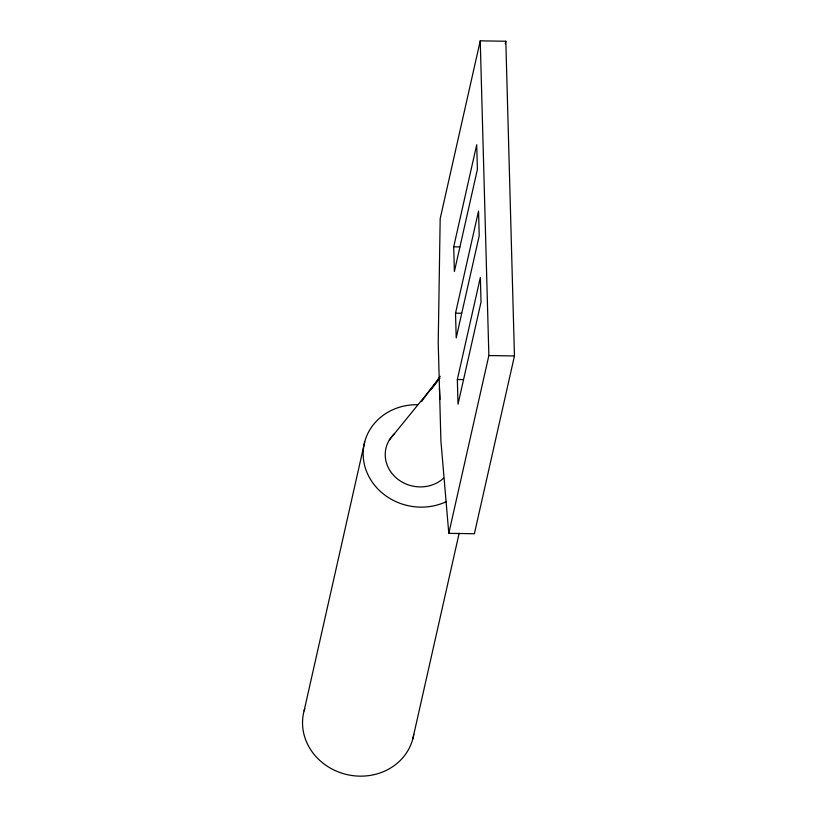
<?xml version="1.0" encoding="UTF-8"?>
<svg xmlns="http://www.w3.org/2000/svg" width="817" height="817" viewBox="0 0 817 817"><rect width="100%" height="100%" fill="white"/><g stroke="black" fill="none" stroke-linecap="round" stroke-linejoin="round"><path stroke-width="1.23" d="M304.087 710.861L364.719 441.844M480.243 40.85L440.179 218.65L438.218 342.813L440.904 440.884L448.799 533.358L474.381 533.746L514.455 355.946L505.825 41.238L480.243 40.85L488.862 355.558L448.799 533.358M453.711 246.836L476.719 144.711L477.404 169.395L454.385 271.52L453.711 246.836L459.797 246.928M505.274 43.72L505.825 41.238M455.529 313.177L478.537 211.052L479.222 235.735L456.203 337.86L455.529 313.177L461.615 313.268M457.346 379.507L480.355 277.382L481.029 302.065L458.02 404.19L457.346 379.507L463.433 379.599M412.779 739.007L459.154 533.215M421.562 401.545L440.22 376.29M431.366 389.3L439.812 378.159M389.341 439.975L439.689 378.036M488.862 355.558L514.455 355.946M439.454 387.942L439.954 399.401M413.77 734.269A56.138 50.96 12.7 0 1 346.622 774.506A56.138 50.96 12.7 0 1 304.772 708.553M446.123 501.73A56.138 50.96 12.7 0 1 365.117 467.283A56.138 50.96 12.7 0 1 417.65 404.701M443.57 478.19A33.977 30.842 12.7 0 1 395.745 477.475A33.977 30.842 12.7 0 1 394.54 433.633"/></g></svg>
